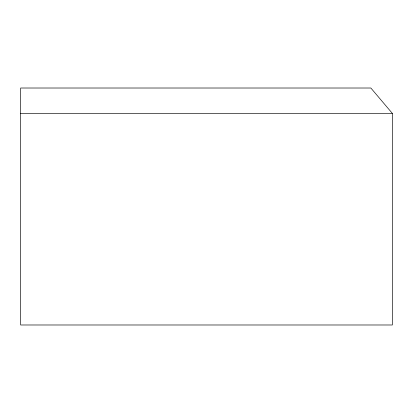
<?xml version="1.0" encoding="UTF-8"?>
<svg xmlns="http://www.w3.org/2000/svg" width="413" height="413" viewBox="0 0 413 413"><rect width="100%" height="100%" fill="white"/><g stroke="black" fill="none" stroke-linecap="round" stroke-linejoin="round"><path stroke-width="0.62" d="M20.65 113.399L392.35 113.399L392.35 324.985L20.65 324.985L20.65 88.015L370.853 88.015L392.35 113.399"/></g></svg>
